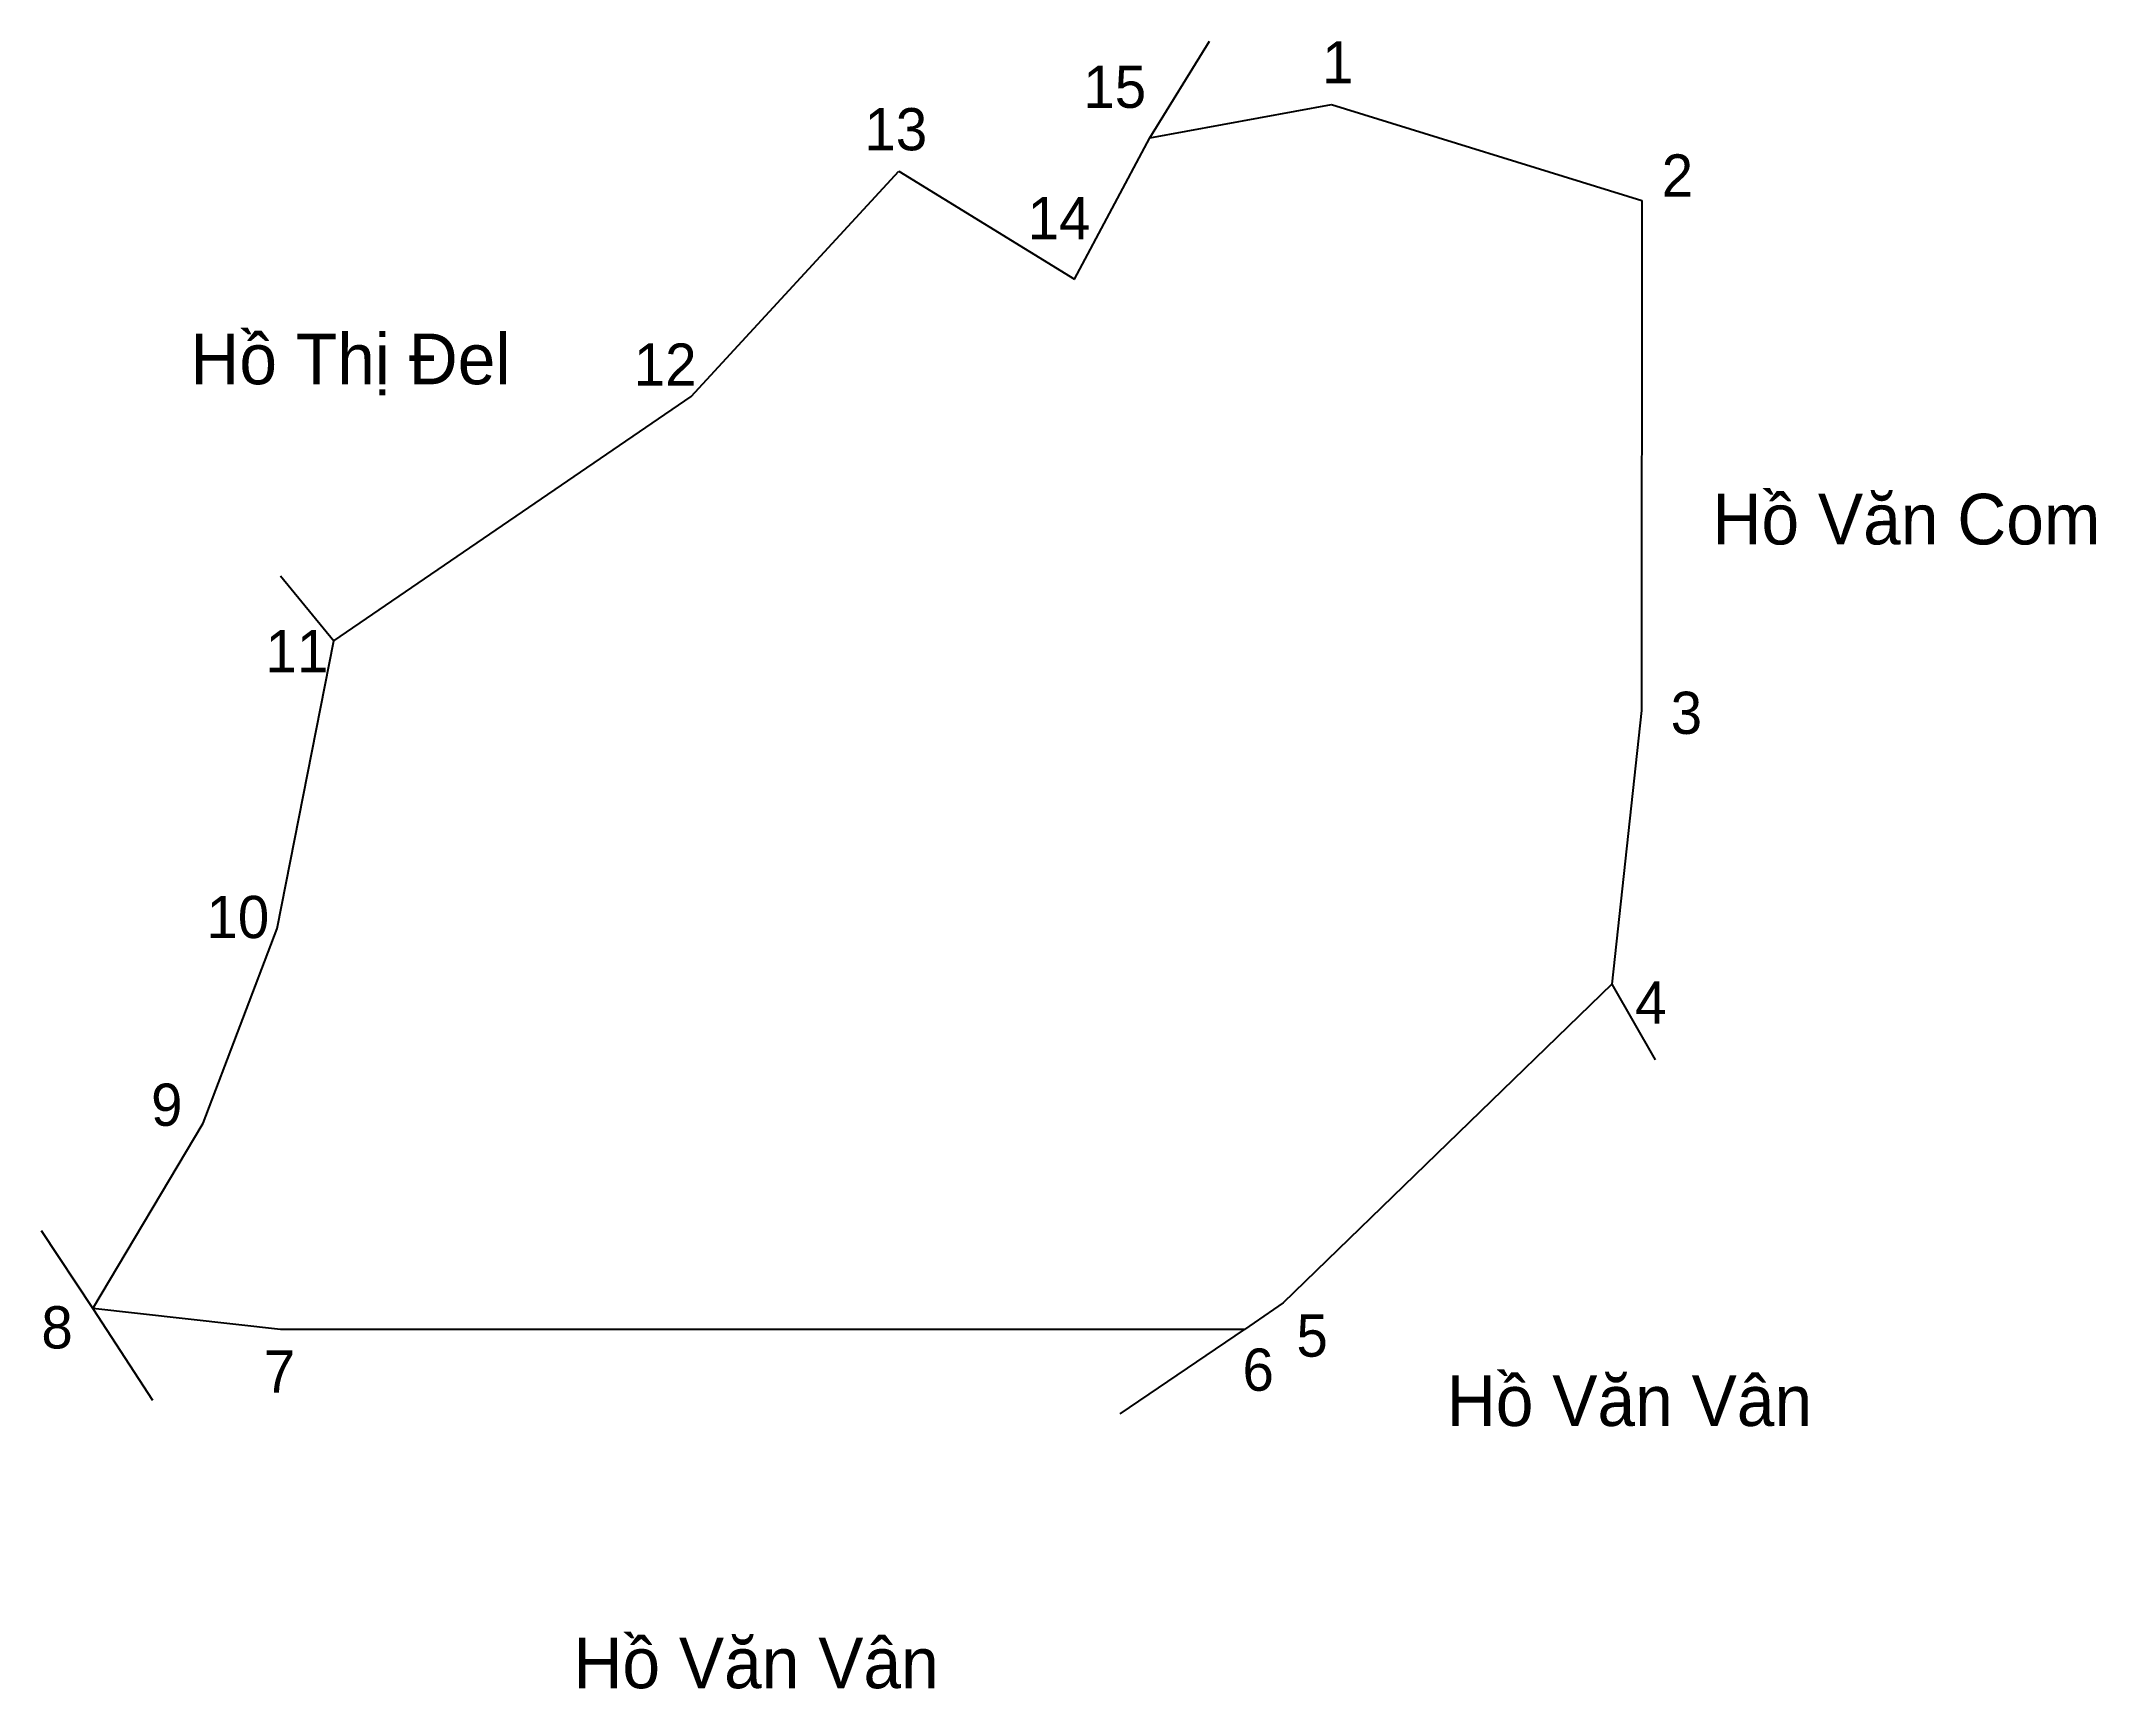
# Model space of a CAD drawing. Extents: x 549354 to 549568, y 1825142 to 1825313.
import ezdxf

# ---------------------------------------------------------------- set-up
doc = ezdxf.new("R2010")
doc.units = 0
for name, color, linetype in [('CanhThua', 7, 'Continuous'), ('RauThua', 7, 'Continuous'), ('SoHieuDinhThua', 7, 'Continuous'), ('TenChuLanCan', 7, 'Continuous')]:
    doc.layers.add(name, color=color, linetype=linetype)

msp = doc.modelspace()

# ---------------------------------------------------------------- linework, layer by layer
at = {"layer": 'CanhThua'}
for p, q in [((549469.12, 1825303.41), (549488.03, 1825306.89)), ((549488.03, 1825306.89), (549520.39, 1825296.89)), ((549461.25, 1825288.68), (549469.12, 1825303.41)), ((549421.34, 1825276.47), (549442.96, 1825299.96)), ((549442.96, 1825299.96), (549461.25, 1825288.68)), ((549520.39, 1825296.89), (549520.34, 1825243.75)), ((549384.09, 1825251.02), (549421.34, 1825276.47)), ((549378.2, 1825221.04), (549384.09, 1825251.02)), ((549520.34, 1825243.75), (549517.24, 1825215.26)), ((549370.5, 1825200.78), (549378.2, 1825221.04)), ((549517.24, 1825215.26), (549483.02, 1825182.04)), ((549359.01, 1825181.46), (549370.5, 1825200.78)), ((549378.53, 1825179.29), (549359.01, 1825181.46)), ((549483.02, 1825182.04), (549478.97, 1825179.29)), ((549478.97, 1825179.29), (549378.53, 1825179.29))]:
    msp.add_line(p, q, dxfattribs=at)
at = {"layer": 'RauThua'}
for p, q in [((549469.12, 1825303.41), (549475.32, 1825313.5)), ((549378.54, 1825257.78), (549384.09, 1825251.02)), ((549517.24, 1825215.26), (549521.76, 1825207.38)), ((549353.6, 1825189.58), (549359.01, 1825181.46)), ((549359.01, 1825181.46), (549365.21, 1825171.92)), ((549466.03, 1825170.49), (549478.97, 1825179.29))]:
    msp.add_line(p, q, dxfattribs=at)

# ---------------------------------------------------------------- texts
at = {"layer": 'SoHieuDinhThua'}
for s, height, p in [('1', 4.4, (549487.07, 1825309.09)), ('15', 4.398, (549462.19, 1825306.54)), ('13', 4.398, (549439.38, 1825302.12)), ('2', 4.4, (549522.44, 1825297.3)), ('14', 4.398, (549456.39, 1825292.85)), ('12', 4.398, (549415.35, 1825277.6)), ('11', 4.398, (549376.98, 1825247.74)), ('3', 4.4, (549523.38, 1825241.32)), ('10', 4.398, (549370.83, 1825220.05)), ('4', 4.4, (549519.68, 1825211.13)), ('9', 4.4, (549365.06, 1825200.49)), ('8', 4.4, (549353.63, 1825177.3)), ('5', 4.4, (549484.39, 1825176.44)), ('7', 4.4, (549376.81, 1825172.7)), ('6', 4.4, (549478.77, 1825172.89))]:
    msp.add_text(s, height=height, dxfattribs=at).set_placement(p)
at = {"layer": 'TenChuLanCan'}
for s, p in [('Hồ Thị Đel', (549369.16, 1825277.75)), ('Hồ Văn Com', (549527.74, 1825261.06)), ('Hồ Văn Vân', (549500.06, 1825169.22)), ('Hồ Văn Vân', (549409.07, 1825141.9))]:
    msp.add_text(s, height=5.278, dxfattribs=at).set_placement(p)

doc.saveas('drawing.dxf')
